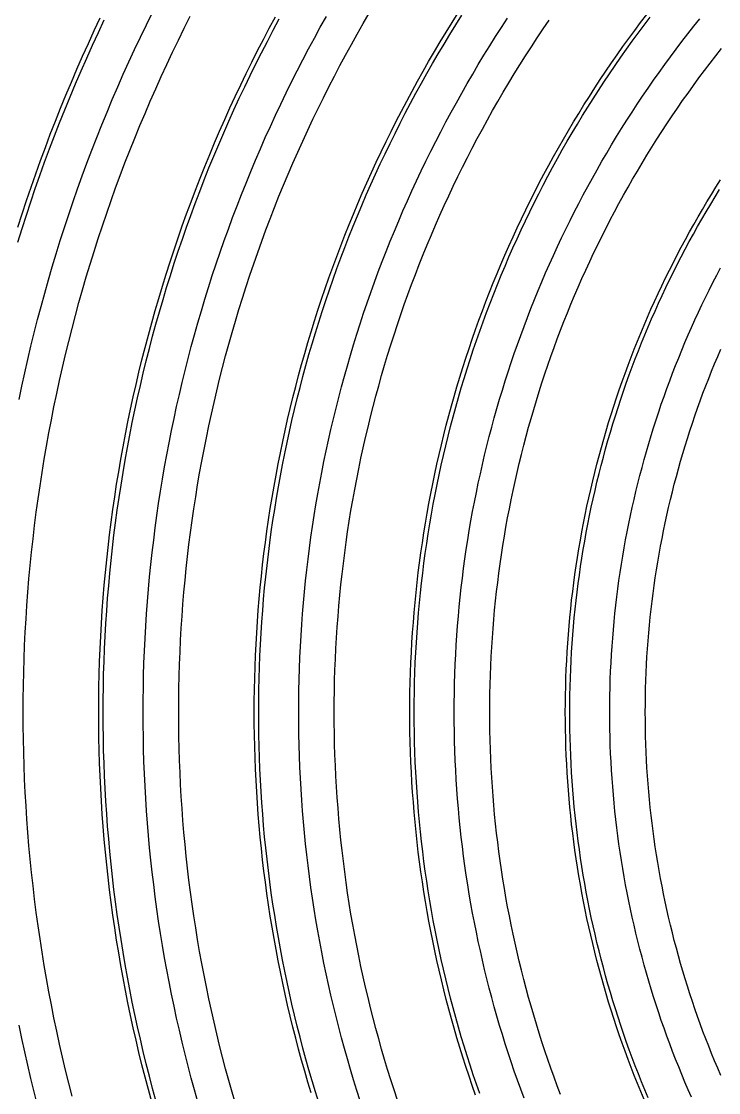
# Model space of a CAD drawing. Header units: metres. Extents: x 10 to 1210, y 10 to 2773.
# Drawn here: x 114.6 to 271.5, y 1296.4 to 1537.5 of the extents above; entities that cross this region are included whole.
import ezdxf

# ---------------------------------------------------------------- set-up
doc = ezdxf.new("R2010")
doc.units = ezdxf.units.M
for name, color, linetype in [('ACIKLIK', 5, 'Continuous'), ('CAM_SABLON', 4, 'Continuous'), ('DIS_KENAR_V91_Z3', 1, 'Continuous'), ('LAMBA_T4_Z4', 3, 'Continuous')]:
    doc.layers.add(name, color=color, linetype=linetype)

msp = doc.modelspace()

# ---------------------------------------------------------------- linework, layer by layer
at = {"layer": 'ACIKLIK'}
for points in [[(114.09, 1452.38), (114.71, 1455.39), (115.37, 1458.4), (116.05, 1461.41), (116.75, 1464.41), (117.49, 1467.4), (118.24, 1470.38), (119.03, 1473.36), (119.84, 1476.34), (120.67, 1479.3), (121.54, 1482.26), (122.42, 1485.21), (123.34, 1488.15), (124.28, 1491.08), (125.24, 1494.01), (126.23, 1496.93), (127.25, 1499.83), (128.29, 1502.73), (129.35, 1505.62), (130.45, 1508.5), (131.56, 1511.37), (132.7, 1514.24), (133.87, 1517.09), (135.06, 1519.93), (136.28, 1522.76), (137.52, 1525.58), (138.78, 1528.39), (140.07, 1531.18), (141.39, 1533.97), (142.73, 1536.74), (144.09, 1539.51)], [(154.32, 1294.35), (153.57, 1297.02), (152.84, 1299.7), (152.13, 1302.38), (151.45, 1305.07), (150.79, 1307.76), (150.15, 1310.47), (149.54, 1313.17), (148.95, 1315.88), (148.38, 1318.6), (147.84, 1321.32), (147.33, 1324.05), (146.83, 1326.78), (146.36, 1329.51), (145.92, 1332.25), (145.49, 1335), (145.1, 1337.74), (144.72, 1340.49), (144.37, 1343.25), (144.04, 1346), (143.74, 1348.76), (143.46, 1351.52), (143.21, 1354.28), (142.98, 1357.05), (142.77, 1359.82), (142.59, 1362.59), (142.44, 1365.36), (142.3, 1368.13), (142.19, 1370.9), (142.11, 1373.68), (142.05, 1376.45), (142.01, 1379.22), (142, 1382), (142.01, 1384.78), (142.05, 1387.55), (142.11, 1390.32), (142.19, 1393.1), (142.3, 1395.87), (142.44, 1398.64), (142.59, 1401.41), (142.77, 1404.18), (142.98, 1406.95), (143.21, 1409.72), (143.46, 1412.48), (143.74, 1415.24), (144.04, 1418), (144.37, 1420.75), (144.72, 1423.51), (145.1, 1426.26), (145.49, 1429), (145.92, 1431.75), (146.36, 1434.49), (146.83, 1437.22), (147.33, 1439.95), (147.84, 1442.68), (148.38, 1445.4), (148.95, 1448.12), (149.54, 1450.83), (150.15, 1453.53), (150.79, 1456.24), (151.45, 1458.93), (152.13, 1461.62), (152.84, 1464.3), (153.57, 1466.98), (154.32, 1469.65), (155.1, 1472.32), (155.9, 1474.97), (156.72, 1477.62), (157.56, 1480.27), (158.43, 1482.9), (159.33, 1485.53), (160.24, 1488.15), (161.18, 1490.76), (162.14, 1493.37), (163.12, 1495.96), (164.13, 1498.55), (165.16, 1501.12), (166.21, 1503.69), (167.28, 1506.25), (168.38, 1508.8), (169.49, 1511.34), (170.63, 1513.87), (171.79, 1516.39), (172.98, 1518.9), (174.18, 1521.4), (175.41, 1523.89), (176.66, 1526.37), (177.93, 1528.84), (179.22, 1531.29), (180.54, 1533.74), (181.87, 1536.17), (183.23, 1538.59)], [(190.85, 1294.55), (190.1, 1296.9), (189.37, 1299.26), (188.65, 1301.62), (187.96, 1303.99), (187.29, 1306.37), (186.64, 1308.75), (186.01, 1311.14), (185.41, 1313.54), (184.82, 1315.94), (184.25, 1318.34), (183.71, 1320.75), (183.18, 1323.16), (182.68, 1325.58), (182.2, 1328), (181.74, 1330.43), (181.3, 1332.86), (180.88, 1335.29), (180.48, 1337.73), (180.11, 1340.17), (179.75, 1342.61), (179.42, 1345.06), (179.11, 1347.51), (178.82, 1349.96), (178.55, 1352.42), (178.3, 1354.88), (178.08, 1357.33), (177.87, 1359.8), (177.69, 1362.26), (177.53, 1364.72), (177.39, 1367.19), (177.27, 1369.66), (177.17, 1372.12), (177.1, 1374.59), (177.04, 1377.06), (177.01, 1379.53), (177, 1382), (177.01, 1384.47), (177.04, 1386.94), (177.1, 1389.41), (177.17, 1391.88), (177.27, 1394.34), (177.39, 1396.81), (177.53, 1399.28), (177.69, 1401.74), (177.87, 1404.2), (178.08, 1406.67), (178.3, 1409.12), (178.55, 1411.58), (178.82, 1414.04), (179.11, 1416.49), (179.42, 1418.94), (179.75, 1421.39), (180.11, 1423.83), (180.48, 1426.27), (180.88, 1428.71), (181.3, 1431.14), (181.74, 1433.57), (182.2, 1436), (182.68, 1438.42), (183.18, 1440.84), (183.71, 1443.25), (184.25, 1445.66), (184.82, 1448.06), (185.41, 1450.46), (186.01, 1452.86), (186.64, 1455.25), (187.29, 1457.63), (187.96, 1460.01), (188.65, 1462.38), (189.37, 1464.74), (190.1, 1467.1), (190.85, 1469.45), (191.62, 1471.8), (192.42, 1474.14), (193.23, 1476.47), (194.07, 1478.79), (194.92, 1481.11), (195.8, 1483.42), (196.69, 1485.72), (197.61, 1488.01), (198.54, 1490.3), (199.5, 1492.58), (200.47, 1494.85), (201.47, 1497.11), (202.48, 1499.36), (203.52, 1501.6), (204.57, 1503.83), (205.64, 1506.06), (206.73, 1508.27), (207.85, 1510.48), (208.98, 1512.67), (210.13, 1514.86), (211.29, 1517.04), (212.48, 1519.2), (213.69, 1521.36), (214.92, 1523.5), (216.16, 1525.63), (217.42, 1527.76), (218.7, 1529.87), (220, 1531.97), (221.32, 1534.06), (222.66, 1536.13), (224.01, 1538.2)], [(227.71, 1295.15), (226.96, 1297.18), (226.23, 1299.22), (225.51, 1301.26), (224.82, 1303.31), (224.14, 1305.36), (223.48, 1307.43), (222.84, 1309.49), (222.21, 1311.56), (221.61, 1313.64), (221.02, 1315.72), (220.45, 1317.81), (219.9, 1319.91), (219.37, 1322), (218.85, 1324.11), (218.36, 1326.21), (217.88, 1328.32), (217.42, 1330.44), (216.98, 1332.56), (216.56, 1334.68), (216.15, 1336.81), (215.77, 1338.94), (215.4, 1341.07), (215.05, 1343.2), (214.72, 1345.34), (214.41, 1347.49), (214.12, 1349.63), (213.85, 1351.78), (213.59, 1353.93), (213.36, 1356.08), (213.14, 1358.23), (212.94, 1360.39), (212.76, 1362.54), (212.6, 1364.7), (212.46, 1366.86), (212.34, 1369.02), (212.24, 1371.18), (212.15, 1373.34), (212.09, 1375.51), (212.04, 1377.67), (212.01, 1379.84), (212, 1382), (212.01, 1384.16), (212.04, 1386.33), (212.09, 1388.49), (212.15, 1390.66), (212.24, 1392.82), (212.34, 1394.98), (212.46, 1397.14), (212.6, 1399.3), (212.76, 1401.46), (212.94, 1403.61), (213.14, 1405.77), (213.36, 1407.92), (213.59, 1410.07), (213.85, 1412.22), (214.12, 1414.37), (214.41, 1416.51), (214.72, 1418.66), (215.05, 1420.8), (215.4, 1422.93), (215.77, 1425.06), (216.15, 1427.19), (216.56, 1429.32), (216.98, 1431.44), (217.42, 1433.56), (217.88, 1435.68), (218.36, 1437.79), (218.85, 1439.89), (219.37, 1442), (219.9, 1444.09), (220.45, 1446.19), (221.02, 1448.28), (221.61, 1450.36), (222.21, 1452.44), (222.84, 1454.51), (223.48, 1456.57), (224.14, 1458.64), (224.82, 1460.69), (225.51, 1462.74), (226.23, 1464.78), (226.96, 1466.82), (227.71, 1468.85), (228.47, 1470.88), (229.26, 1472.89), (230.06, 1474.9), (230.88, 1476.91), (231.72, 1478.9), (232.57, 1480.89), (233.44, 1482.87), (234.33, 1484.84), (235.24, 1486.81), (236.16, 1488.77), (237.1, 1490.72), (238.06, 1492.66), (239.03, 1494.59), (240.02, 1496.51), (241.03, 1498.43), (242.05, 1500.34), (243.09, 1502.23), (244.15, 1504.12), (245.23, 1506), (246.32, 1507.87), (247.42, 1509.73), (248.55, 1511.58), (249.68, 1513.42), (250.84, 1515.25), (252.01, 1517.07), (253.2, 1518.88), (254.4, 1520.68), (255.62, 1522.47), (256.85, 1524.25), (258.1, 1526.01), (259.36, 1527.77), (260.64, 1529.52), (261.94, 1531.25), (263.25, 1532.97), (264.57, 1534.68), (265.91, 1536.38), (267.27, 1538.07)], [(265.42, 1295.37), (264.67, 1297.07), (263.93, 1298.77), (263.21, 1300.49), (262.51, 1302.21), (261.82, 1303.94), (261.15, 1305.67), (260.49, 1307.41), (259.85, 1309.15), (259.22, 1310.9), (258.6, 1312.65), (258.01, 1314.41), (257.43, 1316.18), (256.86, 1317.95), (256.31, 1319.72), (255.77, 1321.5), (255.25, 1323.29), (254.75, 1325.08), (254.26, 1326.87), (253.78, 1328.67), (253.33, 1330.47), (252.89, 1332.28), (252.46, 1334.09), (252.05, 1335.9), (251.65, 1337.71), (251.28, 1339.53), (250.91, 1341.36), (250.57, 1343.18), (250.24, 1345.01), (249.92, 1346.84), (249.62, 1348.68), (249.34, 1350.52), (249.07, 1352.36), (248.82, 1354.2), (248.59, 1356.04), (248.37, 1357.89), (248.17, 1359.74), (247.98, 1361.58), (247.81, 1363.44), (247.66, 1365.29), (247.52, 1367.14), (247.4, 1369), (247.29, 1370.85), (247.2, 1372.71), (247.13, 1374.57), (247.07, 1376.42), (247.03, 1378.28), (247.01, 1380.14), (247, 1382), (247.01, 1383.86), (247.03, 1385.72), (247.07, 1387.58), (247.13, 1389.43), (247.2, 1391.29), (247.29, 1393.15), (247.4, 1395), (247.52, 1396.86), (247.66, 1398.71), (247.81, 1400.56), (247.98, 1402.42), (248.17, 1404.26), (248.37, 1406.11), (248.59, 1407.96), (248.82, 1409.8), (249.07, 1411.64), (249.34, 1413.48), (249.62, 1415.32), (249.92, 1417.16), (250.24, 1418.99), (250.57, 1420.82), (250.91, 1422.64), (251.28, 1424.47), (251.65, 1426.29), (252.05, 1428.1), (252.46, 1429.91), (252.89, 1431.72), (253.33, 1433.53), (253.78, 1435.33), (254.26, 1437.13), (254.75, 1438.92), (255.25, 1440.71), (255.77, 1442.5), (256.31, 1444.28), (256.86, 1446.05), (257.43, 1447.82), (258.01, 1449.59), (258.6, 1451.35), (259.22, 1453.1), (259.85, 1454.85), (260.49, 1456.59), (261.15, 1458.33), (261.82, 1460.06), (262.51, 1461.79), (263.21, 1463.51), (263.93, 1465.23), (264.67, 1466.93), (265.42, 1468.63), (266.18, 1470.33), (266.96, 1472.02), (267.75, 1473.7), (268.56, 1475.37), (269.38, 1477.04), (270.22, 1478.7), (271.07, 1480.35), (271.93, 1482)], [(118.24, 1293.62), (117.49, 1296.6), (116.75, 1299.59), (116.05, 1302.59), (115.37, 1305.6), (114.71, 1308.61), (114.09, 1311.62)]]:
    msp.add_lwpolyline(points, dxfattribs=at)
at = {"layer": 'CAM_SABLON'}
for points in [[(144.89, 1294.61), (144.14, 1297.37), (143.42, 1300.13), (142.71, 1302.89), (142.04, 1305.66), (141.38, 1308.44), (140.75, 1311.22), (140.15, 1314.01), (139.56, 1316.81), (139.01, 1319.61), (138.48, 1322.41), (137.97, 1325.22), (137.48, 1328.03), (137.03, 1330.85), (136.59, 1333.67), (136.18, 1336.49), (135.8, 1339.32), (135.44, 1342.15), (135.1, 1344.98), (134.79, 1347.82), (134.51, 1350.66), (134.24, 1353.5), (134.01, 1356.34), (133.8, 1359.19), (133.61, 1362.04), (133.45, 1364.89), (133.31, 1367.74), (133.2, 1370.59), (133.11, 1373.44), (133.05, 1376.29), (133.01, 1379.15), (133, 1382), (133.01, 1384.85), (133.05, 1387.71), (133.11, 1390.56), (133.2, 1393.41), (133.31, 1396.26), (133.45, 1399.11), (133.61, 1401.96), (133.8, 1404.81), (134.01, 1407.66), (134.24, 1410.5), (134.51, 1413.34), (134.79, 1416.18), (135.1, 1419.02), (135.44, 1421.85), (135.8, 1424.68), (136.18, 1427.51), (136.59, 1430.33), (137.03, 1433.15), (137.48, 1435.97), (137.97, 1438.78), (138.48, 1441.59), (139.01, 1444.39), (139.56, 1447.19), (140.15, 1449.99), (140.75, 1452.78), (141.38, 1455.56), (142.04, 1458.34), (142.71, 1461.11), (143.42, 1463.87), (144.14, 1466.63), (144.89, 1469.39), (145.67, 1472.13), (146.47, 1474.87), (147.29, 1477.61), (148.13, 1480.33), (149, 1483.05), (149.9, 1485.76), (150.82, 1488.46), (151.76, 1491.15), (152.72, 1493.84), (153.71, 1496.52), (154.72, 1499.19), (155.75, 1501.85), (156.81, 1504.5), (157.89, 1507.14), (159, 1509.77), (160.12, 1512.39), (161.27, 1515), (162.44, 1517.6), (163.64, 1520.2), (164.85, 1522.78), (166.09, 1525.35), (167.36, 1527.91), (168.64, 1530.45), (169.95, 1532.99), (171.28, 1535.52), (172.63, 1538.03)], [(181.51, 1294.19), (180.76, 1296.63), (180.02, 1299.07), (179.31, 1301.51), (178.62, 1303.97), (177.95, 1306.42), (177.3, 1308.89), (176.67, 1311.36), (176.07, 1313.83), (175.48, 1316.31), (174.92, 1318.8), (174.38, 1321.29), (173.86, 1323.78), (173.37, 1326.28), (172.89, 1328.79), (172.44, 1331.29), (172, 1333.81), (171.6, 1336.32), (171.21, 1338.84), (170.84, 1341.36), (170.5, 1343.89), (170.18, 1346.41), (169.88, 1348.94), (169.6, 1351.48), (169.34, 1354.01), (169.11, 1356.55), (168.9, 1359.09), (168.71, 1361.63), (168.54, 1364.17), (168.4, 1366.72), (168.28, 1369.26), (168.18, 1371.81), (168.1, 1374.36), (168.04, 1376.9), (168.01, 1379.45), (168, 1382), (168.01, 1384.55), (168.04, 1387.1), (168.1, 1389.64), (168.18, 1392.19), (168.28, 1394.74), (168.4, 1397.28), (168.54, 1399.83), (168.71, 1402.37), (168.9, 1404.91), (169.11, 1407.45), (169.34, 1409.99), (169.6, 1412.52), (169.88, 1415.06), (170.18, 1417.59), (170.5, 1420.11), (170.84, 1422.64), (171.21, 1425.16), (171.6, 1427.68), (172, 1430.19), (172.44, 1432.71), (172.89, 1435.21), (173.37, 1437.72), (173.86, 1440.22), (174.38, 1442.71), (174.92, 1445.2), (175.48, 1447.69), (176.07, 1450.17), (176.67, 1452.64), (177.3, 1455.11), (177.95, 1457.58), (178.62, 1460.03), (179.31, 1462.49), (180.02, 1464.93), (180.76, 1467.37), (181.51, 1469.81), (182.29, 1472.23), (183.09, 1474.65), (183.91, 1477.07), (184.75, 1479.47), (185.61, 1481.87), (186.49, 1484.26), (187.39, 1486.64), (188.32, 1489.02), (189.26, 1491.39), (190.23, 1493.74), (191.21, 1496.09), (192.22, 1498.43), (193.24, 1500.77), (194.29, 1503.09), (195.36, 1505.4), (196.45, 1507.71), (197.55, 1510), (198.68, 1512.29), (199.83, 1514.57), (200.99, 1516.83), (202.18, 1519.09), (203.39, 1521.33), (204.61, 1523.56), (205.86, 1525.79), (207.12, 1528), (208.4, 1530.2), (209.71, 1532.39), (211.03, 1534.57), (212.37, 1536.74), (213.73, 1538.89)], [(217.74, 1296.21), (217, 1298.33), (216.28, 1300.45), (215.58, 1302.58), (214.89, 1304.72), (214.23, 1306.86), (213.58, 1309.01), (212.96, 1311.16), (212.35, 1313.32), (211.76, 1315.48), (211.19, 1317.65), (210.63, 1319.83), (210.1, 1322), (209.59, 1324.19), (209.09, 1326.38), (208.62, 1328.57), (208.16, 1330.76), (207.72, 1332.96), (207.3, 1335.17), (206.9, 1337.37), (206.52, 1339.58), (206.16, 1341.8), (205.82, 1344.01), (205.5, 1346.23), (205.2, 1348.45), (204.92, 1350.68), (204.65, 1352.91), (204.41, 1355.14), (204.18, 1357.37), (203.98, 1359.6), (203.79, 1361.84), (203.63, 1364.07), (203.48, 1366.31), (203.35, 1368.55), (203.24, 1370.79), (203.16, 1373.03), (203.09, 1375.27), (203.04, 1377.51), (203.01, 1379.76), (203, 1382), (203.01, 1384.24), (203.04, 1386.49), (203.09, 1388.73), (203.16, 1390.97), (203.24, 1393.21), (203.35, 1395.45), (203.48, 1397.69), (203.63, 1399.93), (203.79, 1402.16), (203.98, 1404.4), (204.18, 1406.63), (204.41, 1408.86), (204.65, 1411.09), (204.92, 1413.32), (205.2, 1415.55), (205.5, 1417.77), (205.82, 1419.99), (206.16, 1422.2), (206.52, 1424.42), (206.9, 1426.63), (207.3, 1428.83), (207.72, 1431.04), (208.16, 1433.24), (208.62, 1435.43), (209.09, 1437.62), (209.59, 1439.81), (210.1, 1442), (210.63, 1444.17), (211.19, 1446.35), (211.76, 1448.52), (212.35, 1450.68), (212.96, 1452.84), (213.58, 1454.99), (214.23, 1457.14), (214.89, 1459.28), (215.58, 1461.42), (216.28, 1463.55), (217, 1465.67), (217.74, 1467.79), (218.5, 1469.9), (219.28, 1472), (220.07, 1474.1), (220.88, 1476.19), (221.71, 1478.27), (222.56, 1480.35), (223.43, 1482.42), (224.32, 1484.48), (225.22, 1486.53), (226.14, 1488.58), (227.08, 1490.61), (228.04, 1492.64), (229.01, 1494.66), (230, 1496.67), (231.01, 1498.68), (232.04, 1500.67), (233.08, 1502.65), (234.14, 1504.63), (235.22, 1506.6), (236.32, 1508.55), (237.43, 1510.5), (238.56, 1512.44), (239.71, 1514.36), (240.87, 1516.28), (242.05, 1518.19), (243.25, 1520.09), (244.46, 1521.97), (245.69, 1523.85), (246.94, 1525.71), (248.2, 1527.57), (249.48, 1529.41), (250.77, 1531.24), (252.08, 1533.06), (253.41, 1534.87), (254.75, 1536.67), (256.11, 1538.45)], [(113.82, 1487.84), (114.75, 1490.86), (115.72, 1493.86), (116.71, 1496.86), (117.72, 1499.86), (118.76, 1502.84), (119.83, 1505.81), (120.92, 1508.78), (122.04, 1511.73), (123.19, 1514.67), (124.36, 1517.61), (125.56, 1520.53), (126.78, 1523.44), (128.02, 1526.35), (129.3, 1529.24), (130.59, 1532.12), (131.92, 1534.99), (133.26, 1537.84)], [(255.65, 1295.26), (254.9, 1297.04), (254.17, 1298.84), (253.45, 1300.64), (252.75, 1302.44), (252.06, 1304.25), (251.39, 1306.07), (250.73, 1307.89), (250.1, 1309.72), (249.47, 1311.56), (248.87, 1313.4), (248.28, 1315.24), (247.7, 1317.09), (247.14, 1318.95), (246.6, 1320.81), (246.07, 1322.67), (245.56, 1324.54), (245.07, 1326.42), (244.59, 1328.29), (244.13, 1330.18), (243.69, 1332.06), (243.26, 1333.95), (242.85, 1335.84), (242.46, 1337.74), (242.08, 1339.64), (241.72, 1341.54), (241.37, 1343.45), (241.04, 1345.36), (240.73, 1347.27), (240.44, 1349.19), (240.16, 1351.1), (239.9, 1353.02), (239.65, 1354.95), (239.43, 1356.87), (239.22, 1358.79), (239.02, 1360.72), (238.84, 1362.65), (238.68, 1364.58), (238.54, 1366.51), (238.41, 1368.45), (238.3, 1370.38), (238.21, 1372.32), (238.14, 1374.25), (238.08, 1376.19), (238.03, 1378.13), (238.01, 1380.06), (238, 1382), (238.01, 1383.94), (238.03, 1385.87), (238.08, 1387.81), (238.14, 1389.75), (238.21, 1391.68), (238.3, 1393.62), (238.41, 1395.55), (238.54, 1397.49), (238.68, 1399.42), (238.84, 1401.35), (239.02, 1403.28), (239.22, 1405.21), (239.43, 1407.13), (239.65, 1409.05), (239.9, 1410.98), (240.16, 1412.9), (240.44, 1414.81), (240.73, 1416.73), (241.04, 1418.64), (241.37, 1420.55), (241.72, 1422.46), (242.08, 1424.36), (242.46, 1426.26), (242.85, 1428.16), (243.26, 1430.05), (243.69, 1431.94), (244.13, 1433.82), (244.59, 1435.71), (245.07, 1437.58), (245.56, 1439.46), (246.07, 1441.33), (246.6, 1443.19), (247.14, 1445.05), (247.7, 1446.91), (248.28, 1448.76), (248.87, 1450.6), (249.47, 1452.44), (250.1, 1454.28), (250.73, 1456.11), (251.39, 1457.93), (252.06, 1459.75), (252.75, 1461.56), (253.45, 1463.36), (254.17, 1465.16), (254.9, 1466.96), (255.65, 1468.74), (256.41, 1470.52), (257.19, 1472.3), (257.99, 1474.06), (258.8, 1475.82), (259.63, 1477.57), (260.47, 1479.32), (261.32, 1481.06), (262.2, 1482.79), (263.08, 1484.51), (263.99, 1486.22), (264.9, 1487.93), (265.83, 1489.63), (266.78, 1491.32), (267.74, 1493), (268.72, 1494.67), (269.71, 1496.34), (270.71, 1497.99), (271.73, 1499.64)]]:
    msp.add_lwpolyline(points, dxfattribs=at)
at = {"layer": 'DIS_KENAR_V91_Z3'}
for points in [[(125.99, 1295.62), (125.25, 1298.54), (124.53, 1301.46), (123.84, 1304.39), (123.18, 1307.33), (122.54, 1310.27), (121.93, 1313.22), (121.34, 1316.17), (120.78, 1319.13), (120.24, 1322.09), (119.73, 1325.06), (119.25, 1328.03), (118.79, 1331.01), (118.36, 1333.99), (117.95, 1336.97), (117.57, 1339.96), (117.22, 1342.94), (116.89, 1345.94), (116.59, 1348.93), (116.31, 1351.93), (116.06, 1354.93), (115.84, 1357.93), (115.64, 1360.94), (115.47, 1363.94), (115.33, 1366.95), (115.21, 1369.96), (115.12, 1372.97), (115.05, 1375.98), (115.01, 1378.99), (115, 1382), (115.01, 1385.01), (115.05, 1388.02), (115.12, 1391.03), (115.21, 1394.04), (115.33, 1397.05), (115.47, 1400.06), (115.64, 1403.06), (115.84, 1406.07), (116.06, 1409.07), (116.31, 1412.07), (116.59, 1415.07), (116.89, 1418.06), (117.22, 1421.06), (117.57, 1424.04), (117.95, 1427.03), (118.36, 1430.01), (118.79, 1432.99), (119.25, 1435.97), (119.73, 1438.94), (120.24, 1441.91), (120.78, 1444.87), (121.34, 1447.83), (121.93, 1450.78), (122.54, 1453.73), (123.18, 1456.67), (123.84, 1459.61), (124.53, 1462.54), (125.25, 1465.46), (125.99, 1468.38), (126.76, 1471.29), (127.55, 1474.2), (128.36, 1477.09), (129.21, 1479.99), (130.07, 1482.87), (130.97, 1485.74), (131.89, 1488.61), (132.83, 1491.47), (133.8, 1494.32), (134.79, 1497.16), (135.81, 1500), (136.85, 1502.82), (137.91, 1505.64), (139.01, 1508.44), (140.12, 1511.24), (141.26, 1514.03), (142.43, 1516.8), (143.61, 1519.57), (144.83, 1522.32), (146.06, 1525.07), (147.32, 1527.8), (148.61, 1530.53), (149.92, 1533.24), (151.25, 1535.94), (152.6, 1538.63)], [(162.77, 1293.96), (162.01, 1296.55), (161.27, 1299.16), (160.56, 1301.77), (159.87, 1304.38), (159.21, 1307), (158.57, 1309.63), (157.95, 1312.27), (157.35, 1314.9), (156.77, 1317.55), (156.22, 1320.2), (155.7, 1322.85), (155.19, 1325.51), (154.71, 1328.17), (154.25, 1330.84), (153.82, 1333.51), (153.41, 1336.18), (153.02, 1338.86), (152.65, 1341.54), (152.31, 1344.22), (151.99, 1346.91), (151.7, 1349.6), (151.43, 1352.29), (151.18, 1354.98), (150.96, 1357.68), (150.76, 1360.38), (150.58, 1363.07), (150.42, 1365.78), (150.3, 1368.48), (150.19, 1371.18), (150.11, 1373.89), (150.05, 1376.59), (150.01, 1379.29), (150, 1382), (150.01, 1384.71), (150.05, 1387.41), (150.11, 1390.11), (150.19, 1392.82), (150.3, 1395.52), (150.42, 1398.22), (150.58, 1400.93), (150.76, 1403.62), (150.96, 1406.32), (151.18, 1409.02), (151.43, 1411.71), (151.7, 1414.4), (151.99, 1417.09), (152.31, 1419.78), (152.65, 1422.46), (153.02, 1425.14), (153.41, 1427.82), (153.82, 1430.49), (154.25, 1433.16), (154.71, 1435.83), (155.19, 1438.49), (155.7, 1441.15), (156.22, 1443.8), (156.77, 1446.45), (157.35, 1449.1), (157.95, 1451.73), (158.57, 1454.37), (159.21, 1457), (159.87, 1459.62), (160.56, 1462.23), (161.27, 1464.84), (162.01, 1467.45), (162.77, 1470.04), (163.55, 1472.64), (164.35, 1475.22), (165.17, 1477.8), (166.02, 1480.36), (166.89, 1482.93), (167.78, 1485.48), (168.7, 1488.03), (169.63, 1490.56), (170.59, 1493.09), (171.57, 1495.62), (172.57, 1498.13), (173.6, 1500.63), (174.64, 1503.13), (175.71, 1505.61), (176.8, 1508.09), (177.91, 1510.55), (179.04, 1513.01), (180.2, 1515.46), (181.37, 1517.9), (182.57, 1520.32), (183.79, 1522.74), (185.03, 1525.14), (186.29, 1527.54), (187.57, 1529.92), (188.87, 1532.29), (190.19, 1534.65), (191.53, 1537), (192.89, 1539.34)], [(199.21, 1294.74), (198.46, 1297.02), (197.73, 1299.31), (197.02, 1301.6), (196.32, 1303.9), (195.65, 1306.2), (195, 1308.51), (194.37, 1310.82), (193.76, 1313.15), (193.17, 1315.47), (192.6, 1317.8), (192.05, 1320.14), (191.52, 1322.48), (191.01, 1324.82), (190.52, 1327.17), (190.05, 1329.53), (189.6, 1331.89), (189.18, 1334.25), (188.77, 1336.61), (188.39, 1338.98), (188.02, 1341.35), (187.68, 1343.73), (187.35, 1346.11), (187.05, 1348.49), (186.77, 1350.87), (186.51, 1353.25), (186.27, 1355.64), (186.05, 1358.03), (185.85, 1360.42), (185.67, 1362.82), (185.51, 1365.21), (185.38, 1367.61), (185.26, 1370), (185.17, 1372.4), (185.09, 1374.8), (185.04, 1377.2), (185.01, 1379.6), (185, 1382), (185.01, 1384.4), (185.04, 1386.8), (185.09, 1389.2), (185.17, 1391.6), (185.26, 1394), (185.38, 1396.39), (185.51, 1398.79), (185.67, 1401.18), (185.85, 1403.58), (186.05, 1405.97), (186.27, 1408.36), (186.51, 1410.75), (186.77, 1413.13), (187.05, 1415.51), (187.35, 1417.89), (187.68, 1420.27), (188.02, 1422.65), (188.39, 1425.02), (188.77, 1427.39), (189.18, 1429.75), (189.6, 1432.11), (190.05, 1434.47), (190.52, 1436.83), (191.01, 1439.18), (191.52, 1441.52), (192.05, 1443.86), (192.6, 1446.2), (193.17, 1448.53), (193.76, 1450.85), (194.37, 1453.18), (195, 1455.49), (195.65, 1457.8), (196.32, 1460.1), (197.02, 1462.4), (197.73, 1464.69), (198.46, 1466.98), (199.21, 1469.26), (199.98, 1471.53), (200.77, 1473.8), (201.58, 1476.06), (202.42, 1478.31), (203.27, 1480.55), (204.14, 1482.79), (205.02, 1485.02), (205.93, 1487.24), (206.86, 1489.45), (207.81, 1491.66), (208.77, 1493.85), (209.76, 1496.04), (210.77, 1498.22), (211.79, 1500.39), (212.83, 1502.55), (213.89, 1504.7), (214.97, 1506.85), (216.07, 1508.98), (217.19, 1511.1), (218.33, 1513.22), (219.48, 1515.32), (220.65, 1517.42), (221.84, 1519.5), (223.05, 1521.57), (224.28, 1523.64), (225.52, 1525.69), (226.79, 1527.73), (228.07, 1529.76), (229.37, 1531.78), (230.68, 1533.78), (232.01, 1535.78), (233.37, 1537.76)], [(235.94, 1295.99), (235.2, 1297.95), (234.47, 1299.92), (233.77, 1301.89), (233.08, 1303.86), (232.4, 1305.85), (231.75, 1307.84), (231.11, 1309.83), (230.49, 1311.83), (229.88, 1313.84), (229.3, 1315.85), (228.73, 1317.86), (228.18, 1319.88), (227.64, 1321.91), (227.13, 1323.94), (226.63, 1325.97), (226.15, 1328.01), (225.69, 1330.05), (225.24, 1332.1), (224.82, 1334.15), (224.41, 1336.21), (224.02, 1338.26), (223.65, 1340.32), (223.29, 1342.39), (222.95, 1344.46), (222.64, 1346.53), (222.34, 1348.6), (222.05, 1350.67), (221.79, 1352.75), (221.54, 1354.83), (221.31, 1356.91), (221.1, 1359), (220.91, 1361.08), (220.74, 1363.17), (220.58, 1365.26), (220.45, 1367.35), (220.33, 1369.44), (220.23, 1371.53), (220.15, 1373.62), (220.08, 1375.72), (220.04, 1377.81), (220.01, 1379.91), (220, 1382), (220.01, 1384.09), (220.04, 1386.19), (220.08, 1388.28), (220.15, 1390.38), (220.23, 1392.47), (220.33, 1394.56), (220.45, 1396.65), (220.58, 1398.74), (220.74, 1400.83), (220.91, 1402.92), (221.1, 1405), (221.31, 1407.09), (221.54, 1409.17), (221.79, 1411.25), (222.05, 1413.33), (222.34, 1415.4), (222.64, 1417.47), (222.95, 1419.54), (223.29, 1421.61), (223.65, 1423.68), (224.02, 1425.74), (224.41, 1427.79), (224.82, 1429.85), (225.24, 1431.9), (225.69, 1433.95), (226.15, 1435.99), (226.63, 1438.03), (227.13, 1440.06), (227.64, 1442.09), (228.18, 1444.12), (228.73, 1446.14), (229.3, 1448.15), (229.88, 1450.16), (230.49, 1452.17), (231.11, 1454.17), (231.75, 1456.16), (232.4, 1458.15), (233.08, 1460.14), (233.77, 1462.11), (234.47, 1464.08), (235.2, 1466.05), (235.94, 1468.01), (236.7, 1469.96), (237.48, 1471.91), (238.27, 1473.84), (239.08, 1475.78), (239.91, 1477.7), (240.75, 1479.62), (241.61, 1481.53), (242.49, 1483.43), (243.38, 1485.32), (244.29, 1487.21), (245.22, 1489.09), (246.16, 1490.96), (247.12, 1492.82), (248.09, 1494.67), (249.08, 1496.52), (250.09, 1498.35), (251.11, 1500.18), (252.15, 1502), (253.21, 1503.81), (254.28, 1505.61), (255.37, 1507.4), (256.47, 1509.18), (257.59, 1510.95), (258.72, 1512.71), (259.87, 1514.46), (261.03, 1516.21), (262.21, 1517.94), (263.4, 1519.66), (264.61, 1521.37), (265.84, 1523.07), (267.07, 1524.76), (268.33, 1526.44), (269.6, 1528.1), (270.88, 1529.76), (272.17, 1531.4)], [(272, 1300.26), (271.3, 1301.9), (270.6, 1303.55), (269.93, 1305.21), (269.26, 1306.87), (268.62, 1308.53), (267.98, 1310.21), (267.36, 1311.89), (266.76, 1313.57), (266.17, 1315.26), (265.59, 1316.95), (265.03, 1318.65), (264.49, 1320.36), (263.96, 1322.06), (263.44, 1323.78), (262.94, 1325.49), (262.46, 1327.22), (261.99, 1328.94), (261.53, 1330.67), (261.09, 1332.41), (260.66, 1334.14), (260.25, 1335.89), (259.86, 1337.63), (259.48, 1339.38), (259.12, 1341.13), (258.77, 1342.88), (258.43, 1344.64), (258.11, 1346.4), (257.81, 1348.17), (257.52, 1349.93), (257.25, 1351.7), (257, 1353.47), (256.75, 1355.24), (256.53, 1357.02), (256.32, 1358.79), (256.12, 1360.57), (255.94, 1362.35), (255.78, 1364.13), (255.63, 1365.92), (255.5, 1367.7), (255.38, 1369.49), (255.28, 1371.27), (255.2, 1373.06), (255.12, 1374.85), (255.07, 1376.63), (255.03, 1378.42), (255.01, 1380.21), (255, 1382), (255.01, 1383.79), (255.03, 1385.58), (255.07, 1387.37), (255.12, 1389.15), (255.2, 1390.94), (255.28, 1392.73), (255.38, 1394.51), (255.5, 1396.3), (255.63, 1398.08), (255.78, 1399.87), (255.94, 1401.65), (256.12, 1403.43), (256.32, 1405.21), (256.53, 1406.98), (256.75, 1408.76), (257, 1410.53), (257.25, 1412.3), (257.52, 1414.07), (257.81, 1415.83), (258.11, 1417.6), (258.43, 1419.36), (258.77, 1421.12), (259.12, 1422.87), (259.48, 1424.62), (259.86, 1426.37), (260.25, 1428.11), (260.66, 1429.86), (261.09, 1431.59), (261.53, 1433.33), (261.99, 1435.06), (262.46, 1436.78), (262.94, 1438.51), (263.44, 1440.22), (263.96, 1441.94), (264.49, 1443.64), (265.03, 1445.35), (265.59, 1447.05), (266.17, 1448.74), (266.76, 1450.43), (267.36, 1452.11), (267.98, 1453.79), (268.62, 1455.47), (269.26, 1457.13), (269.93, 1458.79), (270.6, 1460.45), (271.3, 1462.1), (272, 1463.74)]]:
    msp.add_lwpolyline(points, dxfattribs=at)
at = {"layer": 'LAMBA_T4_Z4'}
for points in [[(113.8, 1491.16), (114.77, 1494.17), (115.76, 1497.18), (116.78, 1500.18), (117.82, 1503.17), (118.89, 1506.15), (119.99, 1509.13), (121.11, 1512.09), (122.26, 1515.04), (123.43, 1517.98), (124.63, 1520.91), (125.86, 1523.84), (127.11, 1526.75), (128.38, 1529.65), (129.68, 1532.53), (131.01, 1535.41), (132.36, 1538.28)], [(143.93, 1294.35), (143.18, 1297.11), (142.45, 1299.88), (141.74, 1302.65), (141.06, 1305.43), (140.41, 1308.22), (139.78, 1311.01), (139.17, 1313.8), (138.58, 1316.61), (138.03, 1319.41), (137.49, 1322.23), (136.98, 1325.04), (136.5, 1327.86), (136.04, 1330.69), (135.6, 1333.52), (135.19, 1336.35), (134.81, 1339.19), (134.45, 1342.03), (134.11, 1344.87), (133.8, 1347.71), (133.51, 1350.56), (133.25, 1353.41), (133.01, 1356.27), (132.8, 1359.12), (132.61, 1361.98), (132.45, 1364.83), (132.31, 1367.69), (132.2, 1370.55), (132.11, 1373.41), (132.05, 1376.28), (132.01, 1379.14), (132, 1382), (132.01, 1384.86), (132.05, 1387.72), (132.11, 1390.59), (132.2, 1393.45), (132.31, 1396.31), (132.45, 1399.17), (132.61, 1402.02), (132.8, 1404.88), (133.01, 1407.73), (133.25, 1410.59), (133.51, 1413.44), (133.8, 1416.29), (134.11, 1419.13), (134.45, 1421.97), (134.81, 1424.81), (135.19, 1427.65), (135.6, 1430.48), (136.04, 1433.31), (136.5, 1436.14), (136.98, 1438.96), (137.49, 1441.77), (138.03, 1444.59), (138.58, 1447.39), (139.17, 1450.2), (139.78, 1452.99), (140.41, 1455.78), (141.06, 1458.57), (141.74, 1461.35), (142.45, 1464.12), (143.18, 1466.89), (143.93, 1469.65), (144.71, 1472.41), (145.51, 1475.16), (146.33, 1477.9), (147.18, 1480.63), (148.05, 1483.36), (148.95, 1486.08), (149.87, 1488.79), (150.81, 1491.49), (151.78, 1494.18), (152.77, 1496.87), (153.79, 1499.54), (154.82, 1502.21), (155.88, 1504.87), (156.97, 1507.52), (158.07, 1510.16), (159.2, 1512.79), (160.36, 1515.41), (161.53, 1518.02), (162.73, 1520.62), (163.95, 1523.21), (165.2, 1525.79), (166.46, 1528.35), (167.75, 1530.91), (169.06, 1533.45), (170.39, 1535.99), (171.75, 1538.51)], [(179.8, 1296.34), (179.07, 1298.78), (178.35, 1301.24), (177.66, 1303.7), (176.98, 1306.17), (176.33, 1308.64), (175.7, 1311.12), (175.1, 1313.6), (174.51, 1316.09), (173.95, 1318.58), (173.4, 1321.08), (172.88, 1323.59), (172.38, 1326.09), (171.91, 1328.61), (171.45, 1331.12), (171.02, 1333.64), (170.61, 1336.16), (170.22, 1338.69), (169.85, 1341.22), (169.51, 1343.76), (169.18, 1346.29), (168.88, 1348.83), (168.61, 1351.37), (168.35, 1353.92), (168.12, 1356.46), (167.9, 1359.01), (167.71, 1361.56), (167.55, 1364.11), (167.4, 1366.67), (167.28, 1369.22), (167.18, 1371.77), (167.1, 1374.33), (167.04, 1376.89), (167.01, 1379.44), (167, 1382), (167.01, 1384.56), (167.04, 1387.11), (167.1, 1389.67), (167.18, 1392.23), (167.28, 1394.78), (167.4, 1397.33), (167.55, 1399.89), (167.71, 1402.44), (167.9, 1404.99), (168.12, 1407.54), (168.35, 1410.08), (168.61, 1412.63), (168.88, 1415.17), (169.18, 1417.71), (169.51, 1420.24), (169.85, 1422.78), (170.22, 1425.31), (170.61, 1427.84), (171.02, 1430.36), (171.45, 1432.88), (171.91, 1435.39), (172.38, 1437.91), (172.88, 1440.41), (173.4, 1442.92), (173.95, 1445.42), (174.51, 1447.91), (175.1, 1450.4), (175.7, 1452.88), (176.33, 1455.36), (176.98, 1457.83), (177.66, 1460.3), (178.35, 1462.76), (179.07, 1465.22), (179.8, 1467.66), (180.56, 1470.11), (181.34, 1472.54), (182.14, 1474.97), (182.96, 1477.39), (183.81, 1479.81), (184.67, 1482.21), (185.56, 1484.61), (186.46, 1487), (187.39, 1489.38), (188.34, 1491.76), (189.3, 1494.13), (190.29, 1496.48), (191.3, 1498.83), (192.33, 1501.17), (193.38, 1503.51), (194.45, 1505.83), (195.54, 1508.14), (196.65, 1510.44), (197.78, 1512.74), (198.94, 1515.02), (200.11, 1517.29), (201.3, 1519.56), (202.51, 1521.81), (203.74, 1524.05), (204.99, 1526.28), (206.25, 1528.5), (207.54, 1530.71), (208.85, 1532.91), (210.18, 1535.09), (211.52, 1537.27), (212.89, 1539.43)], [(216.8, 1295.88), (216.06, 1298), (215.33, 1300.14), (214.63, 1302.27), (213.94, 1304.42), (213.27, 1306.57), (212.62, 1308.72), (211.99, 1310.89), (211.38, 1313.05), (210.79, 1315.22), (210.22, 1317.4), (209.66, 1319.58), (209.13, 1321.77), (208.61, 1323.96), (208.12, 1326.16), (207.64, 1328.36), (207.18, 1330.56), (206.74, 1332.77), (206.32, 1334.98), (205.92, 1337.2), (205.54, 1339.42), (205.18, 1341.64), (204.83, 1343.87), (204.51, 1346.09), (204.21, 1348.32), (203.92, 1350.56), (203.66, 1352.79), (203.41, 1355.03), (203.19, 1357.27), (202.98, 1359.51), (202.8, 1361.76), (202.63, 1364), (202.48, 1366.25), (202.35, 1368.5), (202.25, 1370.75), (202.16, 1373), (202.09, 1375.25), (202.04, 1377.5), (202.01, 1379.75), (202, 1382), (202.01, 1384.25), (202.04, 1386.5), (202.09, 1388.75), (202.16, 1391), (202.25, 1393.25), (202.35, 1395.5), (202.48, 1397.75), (202.63, 1400), (202.8, 1402.24), (202.98, 1404.49), (203.19, 1406.73), (203.41, 1408.97), (203.66, 1411.21), (203.92, 1413.44), (204.21, 1415.68), (204.51, 1417.91), (204.83, 1420.13), (205.18, 1422.36), (205.54, 1424.58), (205.92, 1426.8), (206.32, 1429.02), (206.74, 1431.23), (207.18, 1433.44), (207.64, 1435.64), (208.12, 1437.84), (208.61, 1440.04), (209.13, 1442.23), (209.66, 1444.42), (210.22, 1446.6), (210.79, 1448.78), (211.38, 1450.95), (211.99, 1453.11), (212.62, 1455.28), (213.27, 1457.43), (213.94, 1459.58), (214.63, 1461.73), (215.33, 1463.86), (216.06, 1466), (216.8, 1468.12), (217.56, 1470.24), (218.34, 1472.35), (219.14, 1474.46), (219.95, 1476.56), (220.79, 1478.65), (221.64, 1480.73), (222.51, 1482.81), (223.4, 1484.88), (224.31, 1486.94), (225.23, 1488.99), (226.17, 1491.04), (227.13, 1493.07), (228.11, 1495.1), (229.11, 1497.12), (230.12, 1499.13), (231.15, 1501.13), (232.2, 1503.12), (233.27, 1505.11), (234.35, 1507.08), (235.45, 1509.05), (236.57, 1511), (237.7, 1512.94), (238.85, 1514.88), (240.02, 1516.8), (241.2, 1518.72), (242.41, 1520.62), (243.62, 1522.52), (244.86, 1524.4), (246.11, 1526.27), (247.38, 1528.13), (248.66, 1529.98), (249.96, 1531.82), (251.27, 1533.65), (252.61, 1535.46), (253.95, 1537.27), (255.31, 1539.06)], [(254.73, 1294.87), (253.98, 1296.66), (253.24, 1298.46), (252.52, 1300.27), (251.81, 1302.08), (251.12, 1303.9), (250.45, 1305.73), (249.79, 1307.56), (249.15, 1309.4), (248.52, 1311.24), (247.91, 1313.09), (247.32, 1314.94), (246.74, 1316.8), (246.18, 1318.66), (245.64, 1320.53), (245.11, 1322.41), (244.6, 1324.28), (244.1, 1326.17), (243.62, 1328.05), (243.16, 1329.94), (242.72, 1331.84), (242.29, 1333.73), (241.87, 1335.64), (241.48, 1337.54), (241.1, 1339.45), (240.73, 1341.36), (240.39, 1343.28), (240.06, 1345.19), (239.75, 1347.12), (239.45, 1349.04), (239.17, 1350.96), (238.91, 1352.89), (238.66, 1354.82), (238.43, 1356.76), (238.22, 1358.69), (238.03, 1360.63), (237.85, 1362.56), (237.69, 1364.5), (237.54, 1366.44), (237.42, 1368.39), (237.31, 1370.33), (237.21, 1372.27), (237.14, 1374.22), (237.08, 1376.16), (237.03, 1378.11), (237.01, 1380.05), (237, 1382), (237.01, 1383.95), (237.03, 1385.89), (237.08, 1387.84), (237.14, 1389.78), (237.21, 1391.73), (237.31, 1393.67), (237.42, 1395.61), (237.54, 1397.56), (237.69, 1399.5), (237.85, 1401.44), (238.03, 1403.37), (238.22, 1405.31), (238.43, 1407.24), (238.66, 1409.18), (238.91, 1411.11), (239.17, 1413.04), (239.45, 1414.96), (239.75, 1416.88), (240.06, 1418.81), (240.39, 1420.72), (240.73, 1422.64), (241.1, 1424.55), (241.48, 1426.46), (241.87, 1428.36), (242.29, 1430.27), (242.72, 1432.16), (243.16, 1434.06), (243.62, 1435.95), (244.1, 1437.83), (244.6, 1439.72), (245.11, 1441.59), (245.64, 1443.47), (246.18, 1445.34), (246.74, 1447.2), (247.32, 1449.06), (247.91, 1450.91), (248.52, 1452.76), (249.15, 1454.6), (249.79, 1456.44), (250.45, 1458.27), (251.12, 1460.1), (251.81, 1461.92), (252.52, 1463.73), (253.24, 1465.54), (253.98, 1467.34), (254.73, 1469.13), (255.5, 1470.92), (256.28, 1472.7), (257.08, 1474.48), (257.89, 1476.24), (258.72, 1478), (259.57, 1479.76), (260.43, 1481.5), (261.31, 1483.24), (262.2, 1484.97), (263.1, 1486.69), (264.02, 1488.41), (264.96, 1490.11), (265.91, 1491.81), (266.88, 1493.5), (267.86, 1495.18), (268.85, 1496.85), (269.86, 1498.52), (270.89, 1500.17), (271.92, 1501.82)]]:
    msp.add_lwpolyline(points, dxfattribs=at)

doc.saveas('drawing.dxf')
